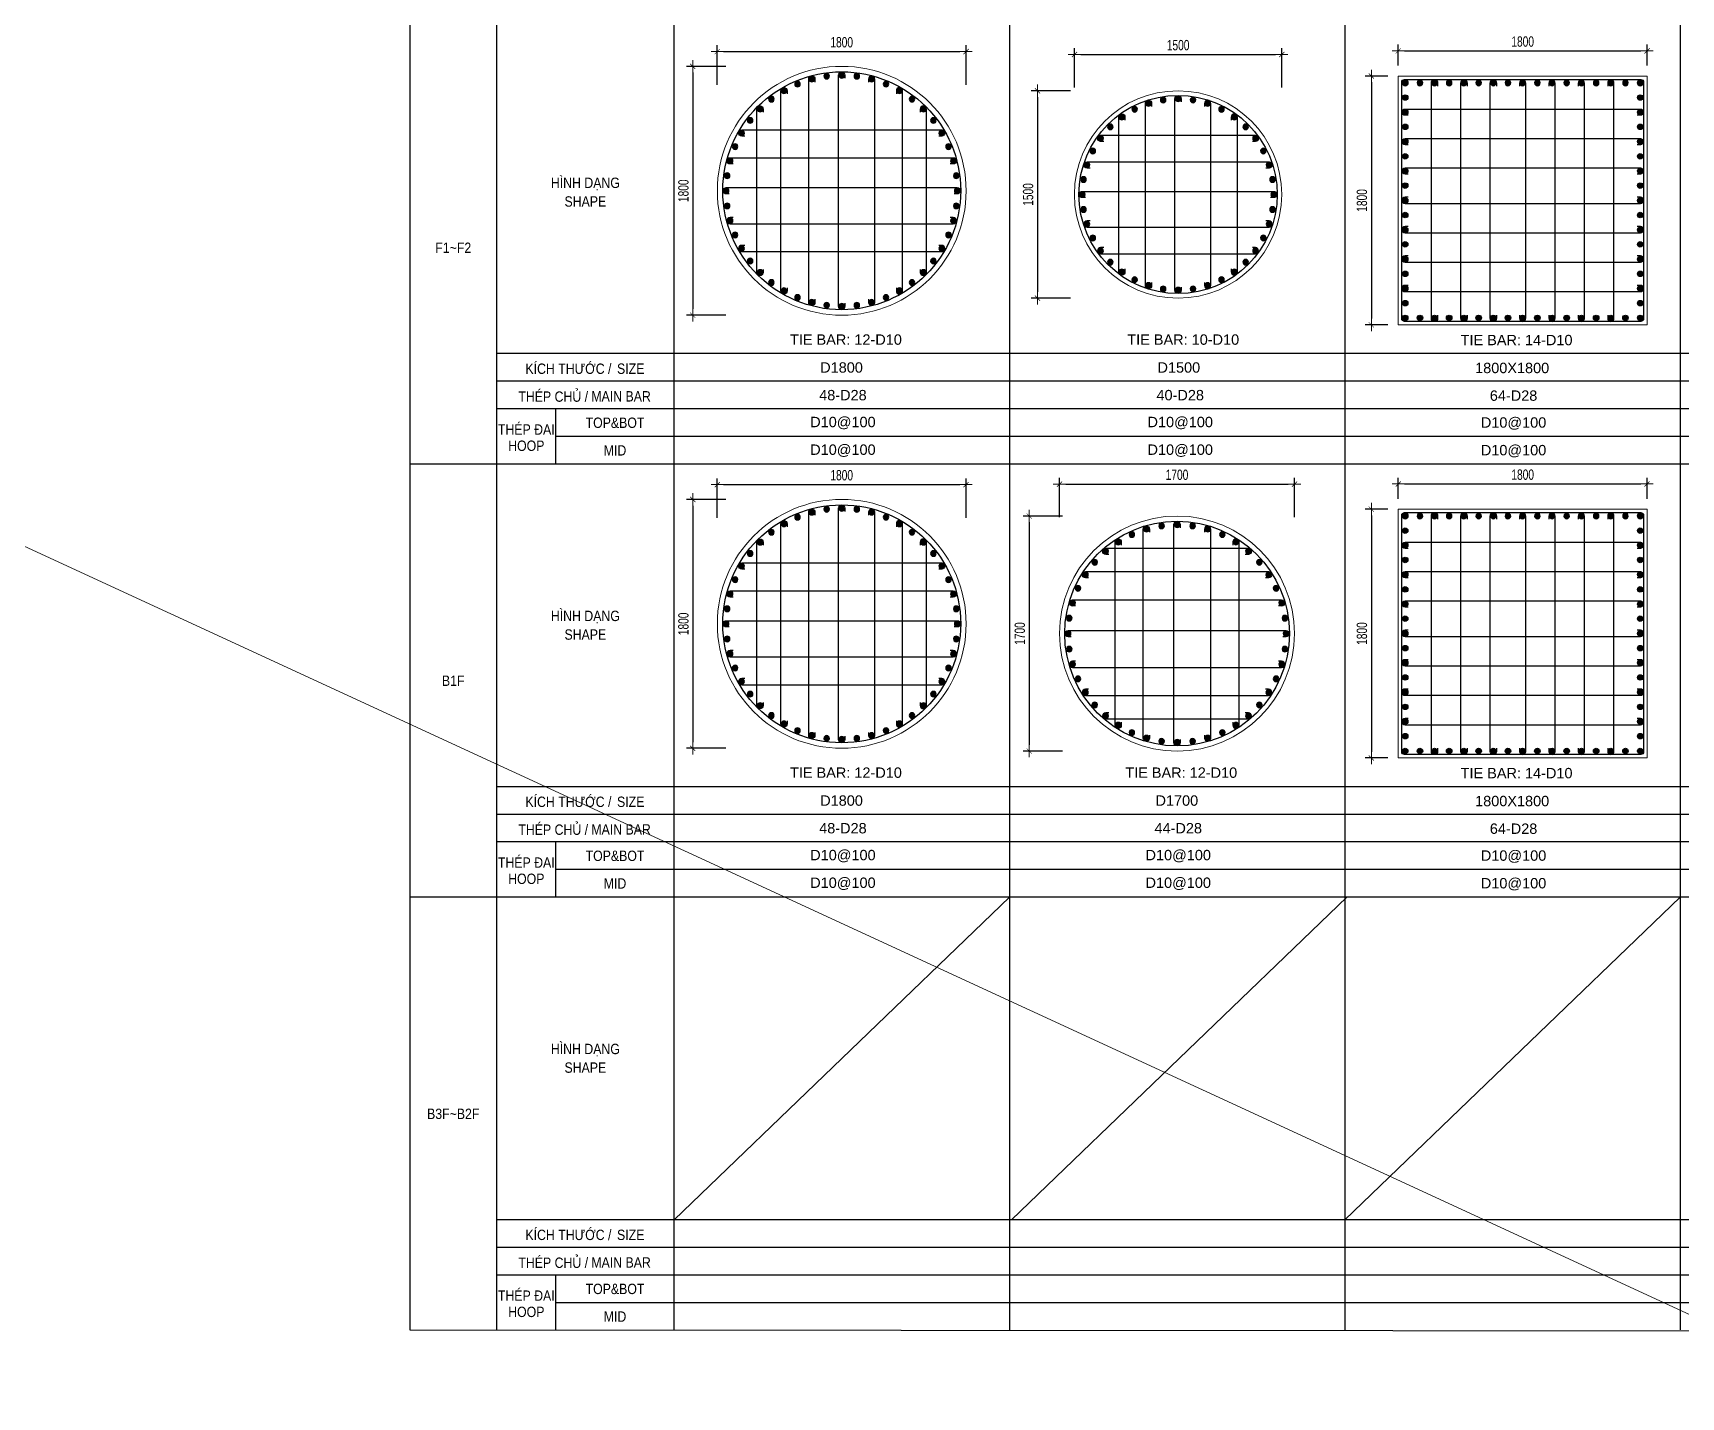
# Model space of a CAD drawing. Header units: millimetres. Extents: x 61878 to 380960, y -19809 to 191918.
# Drawn here: x 327740 to 339664, y 67508 to 77375 of the extents above; entities that cross this region are included whole.
import ezdxf
from ezdxf.enums import TextEntityAlignment as Align

# ---------------------------------------------------------------- set-up
doc = ezdxf.new("R2010")
doc.units = ezdxf.units.MM
doc.linetypes.add('CENTER2', pattern=[1.125, 0.75, -0.125, 0.125, -0.125])
doc.layers.get('Defpoints').update_dxf_attribs({"color": 151, "lineweight": 9})
for name, color, linetype in [('2', 2, 'Continuous'), ('A-ANNO-LEAD', 4, 'Continuous'), ('CEN', 1, 'CENTER2'), ('STL', 3, 'Continuous'), ('TIT1', 3, 'Continuous')]:
    doc.layers.add(name, color=color, linetype=linetype)
for name, color, linetype, lineweight in [('NDC_S_CONTINUOUS', 3, 'Continuous', 20), ('NDC_S_DIM', 1, 'Continuous', 15), ('NDC_S_VN TEXT', 7, 'Continuous', 20)]:
    doc.layers.add(name, color=color, linetype=linetype, lineweight=lineweight)
doc.styles.add('NDC_ARIAL', font='arial.ttf', dxfattribs={"width": 0.85})
doc.styles.add('NDC_DIM', font='', dxfattribs={"width": 0.75})
doc.styles.get('NDC_DIM').set_extended_font_data('Dotum')
doc.dimstyles.new('NDC_dim_30', dxfattribs={"dimscale": 30, "dimtxt": 2.5, "dimasz": 1.5, "dimexe": 1.5, "dimexo": 2.5, "dimgap": 1, "dimtad": 1, "dimdec": 0, "dimzin": 0, "dimdsep": 46, "dimtxsty": 'NDC_DIM', "dimblk": 'DIMMARK', "dimcen": 0.09, "dimdle": 1.2, "dimclrd": 1, "dimclre": 1, "dimclrt": 3, "dimadec": 0, "dimazin": 0, "dimtfac": 1, "dimtdec": 0, "dimtix": 1, "dimtofl": 0, "dimtmove": 0, "dimatfit": 3, "dimfxl": 8, "dimfxlon": 1, "dimtolj": 1, "dimtzin": 0, "dimarcsym": 0})

# ---------------------------------------------------------------- blocks, each defined once
blk = doc.blocks.new('8')
at = {"layer": '2'}
blk.add_hatch(color=256, dxfattribs=at).paths.add_polyline_path([(20, 0, 0.386127), (2, 20), (-2, 20, 0.386127), (-20, 0, 1)])
blk.add_circle((0, 0), 20, dxfattribs=at)
blk = doc.blocks.new('5')
at = {"layer": 'CEN', "rotation": 180}
blk.add_blockref('8', (0, 0), dxfattribs=at)
blk = doc.blocks.new('*U1935')
at = {"layer": 'STL', "xscale": -1}
blk.add_blockref('5', (0, 0), dxfattribs=at)
blk = doc.blocks.new('*U1936')
at = {"layer": 'NDC_S_DIM', "color": 0, "linetype": 'ByBlock', "lineweight": -2, "transparency": 16777216}
for p, rotation in [((296031, 68677), 7.500000000000014), ((296249, 68677), 352.5000000000001), ((295722, 68572), 29.99999999999999), ((295820, 68620), 22.5), ((295924, 68656), 14.99999999999997), ((296356, 68656), 345), ((296460, 68620), 337.4999999999999), ((296558, 68572), 330.0000000000001), ((295549, 68439), 45.00000000000001), ((295631, 68511), 37.50000000000001), ((296648, 68511), 322.4999999999999), ((296731, 68439), 315), ((295477, 68357), 52.49999999999999), ((296803, 68357), 307.5), ((295416, 68266), 59.99999999999999), ((296863, 68266), 299.9999999999999), ((295333, 68065), 74.99999999999999), ((295368, 68168), 67.5), ((296912, 68168), 292.5000000000001), ((296947, 68065), 285), ((295311, 67957), 82.50000000000001), ((296968, 67957), 277.5), ((295304, 67848), 90), ((296975, 67848), 270), ((295311, 67739), 97.5), ((296968, 67739), 262.5), ((295333, 67632), 105), ((296947, 67632), 255), ((295368, 67529), 112.5), ((296912, 67529), 247.5), ((295416, 67431), 120), ((296863, 67431), 240), ((295477, 67340), 127.5), ((295549, 67257), 135), ((296731, 67257), 225), ((296803, 67340), 232.5), ((295631, 67185), 142.5), ((295722, 67125), 150), ((296558, 67125), 210), ((296648, 67185), 217.5), ((295820, 67076), 157.5), ((295924, 67041), 165.0000000000001), ((296031, 67020), 172.5000000000001), ((296140, 67013), 180), ((296249, 67020), 187.4999999999999), ((296356, 67041), 194.9999999999999), ((296460, 67076), 202.4999999999999)]:
    blk.add_blockref('*U1935', p, dxfattribs=dict(at, rotation=rotation))
blk.add_blockref('*U1935', (296140, 68684), dxfattribs=at)
blk = doc.blocks.new('DIMMARK')
at = {"layer": 'NDC_S_DIM', "color": 1}
blk.add_line((-1.5, 0), (1, 0), dxfattribs=at)
at = {"layer": 'NDC_S_DIM', "color": 2, "const_width": 0.1}
blk.add_lwpolyline([(-0.42, -0.42), (0.42, 0.42)], dxfattribs=at)
blk = doc.blocks.new('*D2082')
at = {"layer": 'Defpoints', "color": 0, "ltscale": 40, "transparency": 16777216}
for p in [(334491, 74108), (332691, 73101), (334491, 73101)]:
    blk.add_point(p, dxfattribs=at)
at = {"layer": 'NDC_S_DIM', "color": 1, "lineweight": -2, "ltscale": 40, "transparency": 16777216}
for p, q in [((332691, 73868), (332691, 74153)), ((332736, 74108), (334446, 74108)), ((334491, 73868), (334491, 74153))]:
    blk.add_line(p, q, dxfattribs=at)
at = {"layer": 'NDC_S_DIM', "color": 1, "lineweight": -2, "ltscale": 40, "transparency": 16777216, "xscale": 45, "yscale": 45, "zscale": 45, "rotation": 180}
blk.add_blockref('DIMMARK', (332691, 74108), dxfattribs=at)
at = {"layer": 'NDC_S_DIM', "color": 1, "lineweight": -2, "ltscale": 40, "transparency": 16777216, "xscale": 45, "yscale": 45, "zscale": 45}
blk.add_blockref('DIMMARK', (334491, 74108), dxfattribs=at)
at = {"layer": 'NDC_S_DIM', "color": 3, "ltscale": 40, "transparency": 16777216, "insert": (333591, 74176), "char_height": 75, "attachment_point": 5, "style": 'NDC_DIM'}
blk.add_mtext('\\A1;1800', dxfattribs=at)
blk = doc.blocks.new('*D2083')
at = {"layer": 'Defpoints', "color": 0, "ltscale": 40, "transparency": 16777216}
for p in [(333591, 74001), (332513, 72201), (333591, 72201)]:
    blk.add_point(p, dxfattribs=at)
at = {"layer": 'NDC_S_DIM', "color": 1, "lineweight": -2, "ltscale": 40, "transparency": 16777216}
for p, q in [((332753, 74001), (332468, 74001)), ((332513, 73956), (332513, 72246)), ((332753, 72201), (332468, 72201))]:
    blk.add_line(p, q, dxfattribs=at)
at = {"layer": 'NDC_S_DIM', "color": 1, "lineweight": -2, "ltscale": 40, "transparency": 16777216, "xscale": 45, "yscale": 45, "zscale": 45}
for p, rotation in [((332513, 74001), 90), ((332513, 72201), 270)]:
    blk.add_blockref('DIMMARK', p, dxfattribs=dict(at, rotation=rotation))
at = {"layer": 'NDC_S_DIM', "color": 3, "ltscale": 40, "transparency": 16777216, "insert": (332446, 73101), "char_height": 75, "attachment_point": 5, "rotation": 90, "style": 'NDC_DIM'}
blk.add_mtext('\\A1;1800', dxfattribs=at)
blk = doc.blocks.new('*U1926')
at = {"layer": 'STL', "xscale": -1}
blk.add_blockref('5', (0, 0), dxfattribs=at)
blk = doc.blocks.new('*U1927')
at = {"layer": 'NDC_S_DIM', "color": 0, "linetype": 'ByBlock', "lineweight": -2, "transparency": 16777216}
for p, rotation in [((296031, 68677), 7.500000000000014), ((296249, 68677), 352.5000000000001), ((295722, 68572), 29.99999999999999), ((295820, 68620), 22.5), ((295924, 68656), 14.99999999999997), ((296356, 68656), 345), ((296460, 68620), 337.4999999999999), ((296558, 68572), 330.0000000000001), ((295549, 68439), 45.00000000000001), ((295631, 68511), 37.50000000000001), ((296648, 68511), 322.4999999999999), ((296731, 68439), 315), ((295477, 68357), 52.49999999999999), ((296803, 68357), 307.5), ((295416, 68266), 59.99999999999999), ((296863, 68266), 299.9999999999999), ((295333, 68065), 74.99999999999999), ((295368, 68168), 67.5), ((296912, 68168), 292.5000000000001), ((296947, 68065), 285), ((295311, 67957), 82.50000000000001), ((296968, 67957), 277.5), ((295304, 67848), 90), ((296975, 67848), 270), ((295311, 67739), 97.5), ((296968, 67739), 262.5), ((295333, 67632), 105), ((296947, 67632), 255), ((295368, 67529), 112.5), ((296912, 67529), 247.5), ((295416, 67431), 120), ((296863, 67431), 240), ((295477, 67340), 127.5), ((295549, 67257), 135), ((296731, 67257), 225), ((296803, 67340), 232.5), ((295631, 67185), 142.5), ((295722, 67125), 150), ((296558, 67125), 210), ((296648, 67185), 217.5), ((295820, 67076), 157.5), ((295924, 67041), 165.0000000000001), ((296031, 67020), 172.5000000000001), ((296140, 67013), 180), ((296249, 67020), 187.4999999999999), ((296356, 67041), 194.9999999999999), ((296460, 67076), 202.4999999999999)]:
    blk.add_blockref('*U1926', p, dxfattribs=dict(at, rotation=rotation))
blk.add_blockref('*U1926', (296140, 68684), dxfattribs=at)
blk = doc.blocks.new('*D2044')
at = {"layer": 'Defpoints', "color": 0, "ltscale": 40, "transparency": 16777216}
for p in [(334491, 77241), (332691, 76234), (334491, 76234)]:
    blk.add_point(p, dxfattribs=at)
at = {"layer": 'NDC_S_DIM', "color": 1, "lineweight": -2, "ltscale": 40, "transparency": 16777216}
for p, q in [((332691, 77001), (332691, 77286)), ((334491, 77001), (334491, 77286)), ((332736, 77241), (334446, 77241))]:
    blk.add_line(p, q, dxfattribs=at)
at = {"layer": 'NDC_S_DIM', "color": 1, "lineweight": -2, "ltscale": 40, "transparency": 16777216, "xscale": 45, "yscale": 45, "zscale": 45, "rotation": 180}
blk.add_blockref('DIMMARK', (332691, 77241), dxfattribs=at)
at = {"layer": 'NDC_S_DIM', "color": 1, "lineweight": -2, "ltscale": 40, "transparency": 16777216, "xscale": 45, "yscale": 45, "zscale": 45}
blk.add_blockref('DIMMARK', (334491, 77241), dxfattribs=at)
at = {"layer": 'NDC_S_DIM', "color": 3, "ltscale": 40, "transparency": 16777216, "insert": (333591, 77308), "char_height": 75, "attachment_point": 5, "style": 'NDC_DIM'}
blk.add_mtext('\\A1;1800', dxfattribs=at)
blk = doc.blocks.new('*D2045')
at = {"layer": 'Defpoints', "color": 0, "ltscale": 40, "transparency": 16777216}
for p in [(333591, 77134), (332513, 75334), (333591, 75334)]:
    blk.add_point(p, dxfattribs=at)
at = {"layer": 'NDC_S_DIM', "color": 1, "lineweight": -2, "ltscale": 40, "transparency": 16777216}
for p, q in [((332753, 77134), (332468, 77134)), ((332513, 77089), (332513, 75379)), ((332753, 75334), (332468, 75334))]:
    blk.add_line(p, q, dxfattribs=at)
at = {"layer": 'NDC_S_DIM', "color": 1, "lineweight": -2, "ltscale": 40, "transparency": 16777216, "xscale": 45, "yscale": 45, "zscale": 45}
for p, rotation in [((332513, 77134), 90), ((332513, 75334), 270)]:
    blk.add_blockref('DIMMARK', p, dxfattribs=dict(at, rotation=rotation))
at = {"layer": 'NDC_S_DIM', "color": 3, "ltscale": 40, "transparency": 16777216, "insert": (332446, 76234), "char_height": 75, "attachment_point": 5, "rotation": 90, "style": 'NDC_DIM'}
blk.add_mtext('\\A1;1800', dxfattribs=at)
blk = doc.blocks.new('*U1930')
at = {"layer": 'STL', "xscale": -1}
blk.add_blockref('5', (0, 0), dxfattribs=at)
blk = doc.blocks.new('*U1931')
at = {"layer": 'NDC_S_DIM', "color": 0, "linetype": 'ByBlock', "lineweight": -2, "transparency": 16777216}
for p, rotation in [((295813, 68565), 24.54545454545454), ((295918, 68604), 16.36363636363635), ((296028, 68628), 8.181818181818157), ((296252, 68628), 351.8181818181818), ((296362, 68604), 343.6363636363637), ((296467, 68565), 335.4545454545455), ((295624, 68444), 40.90909090909091), ((295714, 68511), 32.72727272727273), ((296566, 68511), 327.2727272727273), ((296656, 68444), 319.0909090909091), ((295544, 68364), 49.09090909090909), ((296735, 68364), 310.9090909090909), ((295477, 68274), 57.27272727272729), ((296803, 68274), 302.7272727272727), ((295384, 68070), 73.63636363636364), ((295423, 68176), 65.45454545454547), ((296856, 68176), 294.5454545454546), ((296896, 68070), 286.3636363636364), ((295360, 67960), 81.81818181818183), ((296920, 67960), 278.1818181818182), ((295352, 67848), 90), ((296928, 67848), 270), ((295360, 67736), 98.18181818181817), ((296920, 67736), 261.8181818181818), ((295384, 67626), 106.3636363636363), ((296896, 67626), 253.6363636363637), ((295423, 67521), 114.5454545454546), ((296856, 67521), 245.4545454545455), ((295477, 67422), 122.7272727272727), ((296803, 67422), 237.2727272727273), ((295544, 67332), 130.9090909090909), ((295624, 67253), 139.0909090909091), ((296656, 67253), 220.9090909090909), ((296735, 67332), 229.0909090909092), ((295714, 67186), 147.2727272727273), ((295813, 67132), 155.4545454545455), ((296467, 67132), 204.5454545454546), ((296566, 67186), 212.7272727272727), ((295918, 67092), 163.6363636363637), ((296028, 67069), 171.8181818181818), ((296140, 67061), 180), ((296252, 67069), 188.1818181818181), ((296362, 67092), 196.3636363636363)]:
    blk.add_blockref('*U1930', p, dxfattribs=dict(at, rotation=rotation))
blk.add_blockref('*U1930', (296140, 68636), dxfattribs=at)
blk = doc.blocks.new('*D2050')
at = {"layer": 'Defpoints', "color": 0, "ltscale": 40, "transparency": 16777216}
for p in [(336867, 74112), (335167, 73031), (336867, 73031)]:
    blk.add_point(p, dxfattribs=at)
at = {"layer": 'NDC_S_DIM', "color": 1, "lineweight": -2, "ltscale": 40, "transparency": 16777216}
for p, q in [((335167, 73872), (335167, 74157)), ((335212, 74112), (336822, 74112)), ((336867, 73872), (336867, 74157))]:
    blk.add_line(p, q, dxfattribs=at)
at = {"layer": 'NDC_S_DIM', "color": 1, "lineweight": -2, "ltscale": 40, "transparency": 16777216, "xscale": 45, "yscale": 45, "zscale": 45, "rotation": 180}
blk.add_blockref('DIMMARK', (335167, 74112), dxfattribs=at)
at = {"layer": 'NDC_S_DIM', "color": 1, "lineweight": -2, "ltscale": 40, "transparency": 16777216, "xscale": 45, "yscale": 45, "zscale": 45}
blk.add_blockref('DIMMARK', (336867, 74112), dxfattribs=at)
at = {"layer": 'NDC_S_DIM', "color": 3, "ltscale": 40, "transparency": 16777216, "insert": (336017, 74179), "char_height": 75, "attachment_point": 5, "style": 'NDC_DIM'}
blk.add_mtext('\\A1;1700', dxfattribs=at)
blk = doc.blocks.new('*D2051')
at = {"layer": 'Defpoints', "color": 0, "ltscale": 40, "transparency": 16777216}
for p in [(336017, 73881), (334948, 72181), (336017, 72181)]:
    blk.add_point(p, dxfattribs=at)
at = {"layer": 'NDC_S_DIM', "color": 1, "lineweight": -2, "ltscale": 40, "transparency": 16777216}
for p, q in [((335188, 73881), (334903, 73881)), ((334948, 73836), (334948, 72226)), ((335188, 72181), (334903, 72181))]:
    blk.add_line(p, q, dxfattribs=at)
at = {"layer": 'NDC_S_DIM', "color": 1, "lineweight": -2, "ltscale": 40, "transparency": 16777216, "xscale": 45, "yscale": 45, "zscale": 45}
for p, rotation in [((334948, 73881), 90), ((334948, 72181), 270)]:
    blk.add_blockref('DIMMARK', p, dxfattribs=dict(at, rotation=rotation))
at = {"layer": 'NDC_S_DIM', "color": 3, "ltscale": 40, "transparency": 16777216, "insert": (334880, 73031), "char_height": 75, "attachment_point": 5, "rotation": 90, "style": 'NDC_DIM'}
blk.add_mtext('\\A1;1700', dxfattribs=at)
blk = doc.blocks.new('*U1917')
at = {"layer": 'STL', "xscale": -1}
blk.add_blockref('5', (0, 0), dxfattribs=at)
blk = doc.blocks.new('*U1932')
at = {"layer": 'NDC_S_DIM', "color": 0, "linetype": 'ByBlock', "lineweight": -2, "transparency": 16777216}
for p, rotation in [((295826, 68465), 27.00000000000001), ((295926, 68507), 18.00000000000001), ((296032, 68532), 8.999999999999943), ((296248, 68532), 351.0000000000001), ((296354, 68507), 342.0000000000001), ((296454, 68465), 333), ((295650, 68338), 45.00000000000001), ((295733, 68408), 36), ((296547, 68408), 324), ((296629, 68338), 315), ((295580, 68255), 54), ((296700, 68255), 306), ((295481, 68062), 72), ((295523, 68163), 63), ((296757, 68163), 297), ((296798, 68062), 288), ((295456, 67957), 81), ((296823, 67957), 279), ((295448, 67848), 90), ((296832, 67848), 270), ((295456, 67740), 99.00000000000001), ((296823, 67740), 261), ((295481, 67634), 108), ((296798, 67634), 252), ((295523, 67534), 117), ((296757, 67534), 243), ((295580, 67441), 126), ((295650, 67359), 135), ((296629, 67359), 225.0000000000001), ((296700, 67441), 234), ((295733, 67288), 144), ((295826, 67232), 153), ((296454, 67232), 207), ((296547, 67288), 216), ((295926, 67190), 162.0000000000001), ((296032, 67165), 171), ((296140, 67156), 180), ((296248, 67165), 189), ((296354, 67190), 197.9999999999999)]:
    blk.add_blockref('*U1917', p, dxfattribs=dict(at, rotation=rotation))
blk.add_blockref('*U1917', (296140, 68541), dxfattribs=at)
blk = doc.blocks.new('*D2074')
at = {"layer": 'Defpoints', "color": 0, "ltscale": 40, "transparency": 16777216}
for p in [(336775, 77220), (335275, 76207), (336775, 76207)]:
    blk.add_point(p, dxfattribs=at)
at = {"layer": 'NDC_S_DIM', "color": 1, "lineweight": -2, "ltscale": 40, "transparency": 16777216}
for p, q in [((335275, 76980), (335275, 77265)), ((335320, 77220), (336730, 77220)), ((336775, 76980), (336775, 77265))]:
    blk.add_line(p, q, dxfattribs=at)
at = {"layer": 'NDC_S_DIM', "color": 1, "lineweight": -2, "ltscale": 40, "transparency": 16777216, "xscale": 45, "yscale": 45, "zscale": 45, "rotation": 180}
blk.add_blockref('DIMMARK', (335275, 77220), dxfattribs=at)
at = {"layer": 'NDC_S_DIM', "color": 1, "lineweight": -2, "ltscale": 40, "transparency": 16777216, "xscale": 45, "yscale": 45, "zscale": 45}
blk.add_blockref('DIMMARK', (336775, 77220), dxfattribs=at)
at = {"layer": 'NDC_S_DIM', "color": 3, "ltscale": 40, "transparency": 16777216, "insert": (336025, 77287), "char_height": 75, "attachment_point": 5, "style": 'NDC_DIM'}
blk.add_mtext('\\A1;1500', dxfattribs=at)
blk = doc.blocks.new('*D2075')
at = {"layer": 'Defpoints', "color": 0, "ltscale": 40, "transparency": 16777216}
for p in [(336025, 76957), (335007, 75457), (336025, 75457)]:
    blk.add_point(p, dxfattribs=at)
at = {"layer": 'NDC_S_DIM', "color": 1, "lineweight": -2, "ltscale": 40, "transparency": 16777216}
for p, q in [((335247, 76957), (334962, 76957)), ((335007, 76912), (335007, 75502)), ((335247, 75457), (334962, 75457))]:
    blk.add_line(p, q, dxfattribs=at)
at = {"layer": 'NDC_S_DIM', "color": 1, "lineweight": -2, "ltscale": 40, "transparency": 16777216, "xscale": 45, "yscale": 45, "zscale": 45}
for p, rotation in [((335007, 76957), 90), ((335007, 75457), 270)]:
    blk.add_blockref('DIMMARK', p, dxfattribs=dict(at, rotation=rotation))
at = {"layer": 'NDC_S_DIM', "color": 3, "ltscale": 40, "transparency": 16777216, "insert": (334940, 76207), "char_height": 75, "attachment_point": 5, "rotation": 90, "style": 'NDC_DIM'}
blk.add_mtext('\\A1;1500', dxfattribs=at)
blk = doc.blocks.new('*D2080')
at = {"layer": 'Defpoints', "color": 0, "ltscale": 40, "transparency": 16777216}
for p in [(339418, 74113), (337618, 73931), (339418, 73931)]:
    blk.add_point(p, dxfattribs=at)
at = {"layer": 'NDC_S_DIM', "color": 1, "lineweight": -2, "ltscale": 40, "transparency": 16777216}
for p, q in [((337618, 74006), (337618, 74158)), ((337663, 74113), (339373, 74113)), ((339418, 74006), (339418, 74158))]:
    blk.add_line(p, q, dxfattribs=at)
at = {"layer": 'NDC_S_DIM', "color": 1, "lineweight": -2, "ltscale": 40, "transparency": 16777216, "xscale": 45, "yscale": 45, "zscale": 45, "rotation": 180}
blk.add_blockref('DIMMARK', (337618, 74113), dxfattribs=at)
at = {"layer": 'NDC_S_DIM', "color": 1, "lineweight": -2, "ltscale": 40, "transparency": 16777216, "xscale": 45, "yscale": 45, "zscale": 45}
blk.add_blockref('DIMMARK', (339418, 74113), dxfattribs=at)
at = {"layer": 'NDC_S_DIM', "color": 3, "ltscale": 40, "transparency": 16777216, "insert": (338518, 74180), "char_height": 75, "attachment_point": 5, "style": 'NDC_DIM'}
blk.add_mtext('\\A1;1800', dxfattribs=at)
blk = doc.blocks.new('*D2081')
at = {"layer": 'Defpoints', "color": 0, "ltscale": 40, "transparency": 16777216}
for p in [(337618, 73931), (337423, 72131), (337618, 72131)]:
    blk.add_point(p, dxfattribs=at)
at = {"layer": 'NDC_S_DIM', "color": 1, "lineweight": -2, "ltscale": 40, "transparency": 16777216}
for p, q in [((337543, 73931), (337378, 73931)), ((337423, 73886), (337423, 72176)), ((337543, 72131), (337378, 72131))]:
    blk.add_line(p, q, dxfattribs=at)
at = {"layer": 'NDC_S_DIM', "color": 1, "lineweight": -2, "ltscale": 40, "transparency": 16777216, "xscale": 45, "yscale": 45, "zscale": 45}
for p, rotation in [((337423, 73931), 90), ((337423, 72131), 270)]:
    blk.add_blockref('DIMMARK', p, dxfattribs=dict(at, rotation=rotation))
at = {"layer": 'NDC_S_DIM', "color": 3, "ltscale": 40, "transparency": 16777216, "insert": (337355, 73031), "char_height": 75, "attachment_point": 5, "rotation": 90, "style": 'NDC_DIM'}
blk.add_mtext('\\A1;1800', dxfattribs=at)
blk = doc.blocks.new('*U1964')
at = {"layer": 'STL', "xscale": -1, "rotation": 270}
blk.add_blockref('5', (0, 0), dxfattribs=at)
blk = doc.blocks.new('*U1965')
at = {"layer": 'NDC_S_DIM', "color": 0, "linetype": 'ByBlock', "lineweight": -2, "transparency": 16777216}
for p in [(308694, 70752), (308801, 70752), (308907, 70752), (309013, 70752), (309119, 70752), (309226, 70752), (309332, 70752), (309438, 70752), (309544, 70752), (309651, 70752), (309757, 70752), (309863, 70752), (309970, 70752), (310076, 70752), (310182, 70752), (310288, 70752), (310395, 70752)]:
    blk.add_blockref('*U1964', p, dxfattribs=at)
blk = doc.blocks.new('*U1966')
at = {"layer": 'STL', "xscale": -1, "rotation": 270}
blk.add_blockref('5', (0, 0), dxfattribs=at)
blk = doc.blocks.new('*U1967')
at = {"layer": 'NDC_S_DIM', "color": 0, "linetype": 'ByBlock', "lineweight": -2, "transparency": 16777216}
for p in [(308694, 70752), (308801, 70752), (308907, 70752), (309013, 70752), (309119, 70752), (309226, 70752), (309332, 70752), (309438, 70752), (309544, 70752), (309651, 70752), (309757, 70752), (309863, 70752), (309970, 70752), (310076, 70752), (310182, 70752), (310288, 70752), (310395, 70752)]:
    blk.add_blockref('*U1966', p, dxfattribs=at)
blk = doc.blocks.new('*U1974')
at = {"layer": 'STL', "xscale": -1, "rotation": 270}
blk.add_blockref('5', (0, 0), dxfattribs=at)
blk = doc.blocks.new('*U1975')
at = {"layer": 'NDC_S_DIM', "color": 0, "linetype": 'ByBlock', "lineweight": -2, "transparency": 16777216}
for p in [(308694, 70752), (308801, 70752), (308907, 70752), (309013, 70752), (309119, 70752), (309226, 70752), (309332, 70752), (309438, 70752), (309544, 70752), (309651, 70752), (309757, 70752), (309863, 70752), (309970, 70752), (310076, 70752), (310182, 70752), (310288, 70752), (310395, 70752)]:
    blk.add_blockref('*U1974', p, dxfattribs=at)
blk = doc.blocks.new('*U1962')
at = {"layer": 'STL', "xscale": -1, "rotation": 270}
blk.add_blockref('5', (0, 0), dxfattribs=at)
blk = doc.blocks.new('*U1963')
at = {"layer": 'NDC_S_DIM', "color": 0, "linetype": 'ByBlock', "lineweight": -2, "transparency": 16777216}
for p in [(308694, 70752), (308801, 70752), (308907, 70752), (309013, 70752), (309119, 70752), (309226, 70752), (309332, 70752), (309438, 70752), (309544, 70752), (309651, 70752), (309757, 70752), (309863, 70752), (309970, 70752), (310076, 70752), (310182, 70752), (310288, 70752), (310395, 70752)]:
    blk.add_blockref('*U1962', p, dxfattribs=at)
blk = doc.blocks.new('*D2060')
at = {"layer": 'Defpoints', "color": 0, "ltscale": 40, "transparency": 16777216}
for p in [(339418, 77246), (337618, 77064), (339418, 77064)]:
    blk.add_point(p, dxfattribs=at)
at = {"layer": 'NDC_S_DIM', "color": 1, "lineweight": -2, "ltscale": 40, "transparency": 16777216}
for p, q in [((337618, 77139), (337618, 77291)), ((339418, 77139), (339418, 77291)), ((337663, 77246), (339373, 77246))]:
    blk.add_line(p, q, dxfattribs=at)
at = {"layer": 'NDC_S_DIM', "color": 1, "lineweight": -2, "ltscale": 40, "transparency": 16777216, "xscale": 45, "yscale": 45, "zscale": 45, "rotation": 180}
blk.add_blockref('DIMMARK', (337618, 77246), dxfattribs=at)
at = {"layer": 'NDC_S_DIM', "color": 1, "lineweight": -2, "ltscale": 40, "transparency": 16777216, "xscale": 45, "yscale": 45, "zscale": 45}
blk.add_blockref('DIMMARK', (339418, 77246), dxfattribs=at)
at = {"layer": 'NDC_S_DIM', "color": 3, "ltscale": 40, "transparency": 16777216, "insert": (338518, 77313), "char_height": 75, "attachment_point": 5, "style": 'NDC_DIM'}
blk.add_mtext('\\A1;1800', dxfattribs=at)
blk = doc.blocks.new('*D2061')
at = {"layer": 'Defpoints', "color": 0, "ltscale": 40, "transparency": 16777216}
for p in [(337618, 77064), (337423, 75264), (337618, 75264)]:
    blk.add_point(p, dxfattribs=at)
at = {"layer": 'NDC_S_DIM', "color": 1, "lineweight": -2, "ltscale": 40, "transparency": 16777216}
for p, q in [((337543, 77064), (337378, 77064)), ((337423, 77019), (337423, 75309)), ((337543, 75264), (337378, 75264))]:
    blk.add_line(p, q, dxfattribs=at)
at = {"layer": 'NDC_S_DIM', "color": 1, "lineweight": -2, "ltscale": 40, "transparency": 16777216, "xscale": 45, "yscale": 45, "zscale": 45}
for p, rotation in [((337423, 77064), 90), ((337423, 75264), 270)]:
    blk.add_blockref('DIMMARK', p, dxfattribs=dict(at, rotation=rotation))
at = {"layer": 'NDC_S_DIM', "color": 3, "ltscale": 40, "transparency": 16777216, "insert": (337355, 76164), "char_height": 75, "attachment_point": 5, "rotation": 90, "style": 'NDC_DIM'}
blk.add_mtext('\\A1;1800', dxfattribs=at)
blk = doc.blocks.new('*U1970')
at = {"layer": 'STL', "xscale": -1, "rotation": 270}
blk.add_blockref('5', (0, 0), dxfattribs=at)
blk = doc.blocks.new('*U1971')
at = {"layer": 'NDC_S_DIM', "color": 0, "linetype": 'ByBlock', "lineweight": -2, "transparency": 16777216}
for p in [(308694, 70752), (308801, 70752), (308907, 70752), (309013, 70752), (309119, 70752), (309226, 70752), (309332, 70752), (309438, 70752), (309544, 70752), (309651, 70752), (309757, 70752), (309863, 70752), (309970, 70752), (310076, 70752), (310182, 70752), (310288, 70752), (310395, 70752)]:
    blk.add_blockref('*U1970', p, dxfattribs=at)
blk = doc.blocks.new('*U1972')
at = {"layer": 'STL', "xscale": -1, "rotation": 270}
blk.add_blockref('5', (0, 0), dxfattribs=at)
blk = doc.blocks.new('*U1973')
at = {"layer": 'NDC_S_DIM', "color": 0, "linetype": 'ByBlock', "lineweight": -2, "transparency": 16777216}
for p in [(308694, 70752), (308801, 70752), (308907, 70752), (309013, 70752), (309119, 70752), (309226, 70752), (309332, 70752), (309438, 70752), (309544, 70752), (309651, 70752), (309757, 70752), (309863, 70752), (309970, 70752), (310076, 70752), (310182, 70752), (310288, 70752), (310395, 70752)]:
    blk.add_blockref('*U1972', p, dxfattribs=at)
blk = doc.blocks.new('*U1946')
at = {"layer": 'STL', "xscale": -1, "rotation": 270}
blk.add_blockref('5', (0, 0), dxfattribs=at)
blk = doc.blocks.new('*U1947')
at = {"layer": 'NDC_S_DIM', "color": 0, "linetype": 'ByBlock', "lineweight": -2, "transparency": 16777216}
for p in [(308694, 70752), (308801, 70752), (308907, 70752), (309013, 70752), (309119, 70752), (309226, 70752), (309332, 70752), (309438, 70752), (309544, 70752), (309651, 70752), (309757, 70752), (309863, 70752), (309970, 70752), (310076, 70752), (310182, 70752), (310288, 70752), (310395, 70752)]:
    blk.add_blockref('*U1946', p, dxfattribs=at)
blk = doc.blocks.new('*U1968')
at = {"layer": 'STL', "xscale": -1, "rotation": 270}
blk.add_blockref('5', (0, 0), dxfattribs=at)
blk = doc.blocks.new('*U1969')
at = {"layer": 'NDC_S_DIM', "color": 0, "linetype": 'ByBlock', "lineweight": -2, "transparency": 16777216}
for p in [(308694, 70752), (308801, 70752), (308907, 70752), (309013, 70752), (309119, 70752), (309226, 70752), (309332, 70752), (309438, 70752), (309544, 70752), (309651, 70752), (309757, 70752), (309863, 70752), (309970, 70752), (310076, 70752), (310182, 70752), (310288, 70752), (310395, 70752)]:
    blk.add_blockref('*U1968', p, dxfattribs=at)

msp = doc.modelspace()

# ---------------------------------------------------------------- linework, layer by layer
at = {"layer": '2'}
for points in [[(333397.5, 75449), (333397.5, 75426.8, -1), (333352.5, 75426.8), (333352.5, 77041.1, -1), (333397.5, 77041.1), (333397.5, 77019)], [(333613.8, 75420.5), (333613.8, 75398.3, -1), (333568.8, 75398.3), (333568.8, 77069.6, -1), (333613.8, 77069.6), (333613.8, 77047.5)], [(333785.1, 75449), (333785.1, 75426.8, 1), (333830.1, 75426.8), (333830.1, 77041.1, 1), (333785.1, 77041.1), (333785.1, 77019)], [(337902.7, 75333.6), (337902.7, 75311.4, -1), (337857.7, 75311.4), (337857.7, 77013.4, -1), (337902.7, 77013.4), (337902.7, 76991.3)], [(338115.3, 75333.6), (338115.3, 75311.4, -1), (338070.2, 75311.4), (338070.2, 77013.4, -1), (338115.3, 77013.4), (338115.3, 76991.3)], [(338327.8, 75333.6), (338327.8, 75311.4, -1), (338282.8, 75311.4), (338282.8, 77013.4, -1), (338327.8, 77013.4), (338327.8, 76991.3)], [(338495.4, 75333.6), (338495.4, 75311.4, 1), (338540.4, 75311.4), (338540.4, 77013.4, 1), (338495.4, 77013.4), (338495.4, 76991.3)], [(338707.9, 75333.6), (338707.9, 75311.4, 1), (338752.9, 75311.4), (338752.9, 77013.4, 1), (338707.9, 77013.4), (338707.9, 76991.3)], [(338920.5, 75333.6), (338920.5, 75311.4, 1), (338965.5, 75311.4), (338965.5, 77013.4, 1), (338920.5, 77013.4), (338920.5, 76991.3)], [(339133, 75333.6), (339133, 75311.4, 1), (339178.1, 75311.4), (339178.1, 77013.4, 1), (339133, 77013.4), (339133, 76991.3)], [(333196, 75532.4), (333196, 75510.3, -1), (333151, 75510.3), (333151, 76957.6, -1), (333196, 76957.6), (333196, 76935.5)], [(333986.6, 75532.4), (333986.6, 75510.3, 1), (334031.6, 75510.3), (334031.6, 76957.6, 1), (333986.6, 76957.6), (333986.6, 76935.5)], [(336047.1, 75537), (336047.1, 75514.8, -1), (336002.1, 75514.8), (336002.1, 76899.2, -1), (336047.1, 76899.2), (336047.1, 76877.1)], [(333022.9, 75665.2), (333022.9, 75643.1, -1), (332977.9, 75643.1), (332977.9, 76824.8, -1), (333022.9, 76824.8), (333022.9, 76802.7)], [(334159.7, 75665.2), (334159.7, 75643.1, 1), (334204.7, 75643.1), (334204.7, 76824.8, 1), (334159.7, 76824.8), (334159.7, 76802.7)], [(335833.2, 75570.8), (335833.2, 75548.7, -1), (335788.2, 75548.7), (335788.2, 76865.3, -1), (335833.2, 76865.3), (335833.2, 76843.2)], [(336216, 75570.8), (336216, 75548.7, 1), (336261, 75548.7), (336261, 76865.3, 1), (336216, 76865.3), (336216, 76843.2)], [(337689.8, 76779.8), (337667.6, 76779.8, -1), (337667.6, 76824.8), (339369.7, 76824.8, -1), (339369.7, 76779.8), (339347.5, 76779.8)], [(332889.8, 76629.3), (332867.6, 76629.3, -1), (332867.6, 76674.3), (334315, 76674.3, -1), (334315, 76629.3), (334292.8, 76629.3)], [(335640.2, 75669.2), (335640.2, 75647, -1), (335595.2, 75647), (335595.2, 76767, -1), (335640.2, 76767), (335640.2, 76744.9)], [(336408.9, 75669.2), (336408.9, 75647, 1), (336454, 75647), (336454, 76767, 1), (336408.9, 76767), (336408.9, 76744.9)], [(335486.7, 76591.4), (335464.6, 76591.4, -1), (335464.6, 76636.4), (336584.6, 76636.4, -1), (336584.6, 76591.4), (336562.4, 76591.4)], [(337689.8, 76567.3), (337667.6, 76567.3, -1), (337667.6, 76612.3), (339369.7, 76612.3, -1), (339369.7, 76567.3), (339347.5, 76567.3)], [(332806.3, 76427.7), (332784.1, 76427.7, -1), (332784.1, 76472.8), (334398.4, 76472.8, -1), (334398.4, 76427.7), (334376.3, 76427.7)], [(335388.4, 76398.4), (335366.3, 76398.4, -1), (335366.3, 76443.4), (336682.9, 76443.4, -1), (336682.9, 76398.4), (336660.8, 76398.4)], [(337689.8, 76354.7), (337667.6, 76354.7, -1), (337667.6, 76399.7), (339369.7, 76399.7, -1), (339369.7, 76354.7), (339347.5, 76354.7)], [(332777.8, 76211.5), (332755.7, 76211.5, -1), (332755.7, 76256.5), (334426.9, 76256.5, -1), (334426.9, 76211.5), (334404.8, 76211.5)], [(335354.5, 76184.5), (335332.4, 76184.5, -1), (335332.4, 76229.5), (336716.8, 76229.5, -1), (336716.8, 76184.5), (336694.6, 76184.5)], [(337689.8, 76187.2), (337667.6, 76187.2, 1), (337667.6, 76142.2), (339369.7, 76142.2, 1), (339369.7, 76187.2), (339347.5, 76187.2)], [(332806.3, 76040.2), (332784.1, 76040.2, 1), (332784.1, 75995.2), (334398.4, 75995.2, 1), (334398.4, 76040.2), (334376.3, 76040.2)], [(335388.4, 76015.6), (335366.3, 76015.6, 1), (335366.3, 75970.6), (336682.9, 75970.6, 1), (336682.9, 76015.6), (336660.8, 76015.6)], [(337689.8, 75974.6), (337667.6, 75974.6, 1), (337667.6, 75929.6), (339369.7, 75929.6, 1), (339369.7, 75974.6), (339347.5, 75974.6)], [(332889.8, 75838.7), (332867.6, 75838.7, 1), (332867.6, 75793.6), (334315, 75793.6, 1), (334315, 75838.7), (334292.8, 75838.7)], [(335486.7, 75822.7), (335464.6, 75822.7, 1), (335464.6, 75777.6), (336584.6, 75777.6, 1), (336584.6, 75822.7), (336562.4, 75822.7)], [(337689.8, 75762.1), (337667.6, 75762.1, 1), (337667.6, 75717), (339369.7, 75717, 1), (339369.7, 75762.1), (339347.5, 75762.1)], [(337689.8, 75549.5), (337667.6, 75549.5, 1), (337667.6, 75504.5), (339369.7, 75504.5, 1), (339369.7, 75549.5), (339347.5, 75549.5)], [(333397.5, 72316.3), (333397.5, 72294.1, -1), (333352.5, 72294.1), (333352.5, 73908.4, -1), (333397.5, 73908.4), (333397.5, 73886.3)], [(333613.8, 72287.8), (333613.8, 72265.6, -1), (333568.8, 72265.6), (333568.8, 73936.9, -1), (333613.8, 73936.9), (333613.8, 73914.8)], [(333785.1, 72316.3), (333785.1, 72294.1, 1), (333830.1, 72294.1), (333830.1, 73908.4, 1), (333785.1, 73908.4), (333785.1, 73886.3)], [(333196, 72399.7), (333196, 72377.6, -1), (333151, 72377.6), (333151, 73824.9, -1), (333196, 73824.9), (333196, 73802.8)], [(333986.6, 72399.7), (333986.6, 72377.6, 1), (334031.6, 72377.6), (334031.6, 73824.9, 1), (333986.6, 73824.9), (333986.6, 73802.8)], [(336039.9, 72265.2), (336039.9, 72243.1, -1), (335994.9, 72243.1), (335994.9, 73818.7, -1), (336039.9, 73818.7), (336039.9, 73796.6)], [(337902.7, 72200.9), (337902.7, 72178.7, -1), (337857.7, 72178.7), (337857.7, 73880.7, -1), (337902.7, 73880.7), (337902.7, 73858.6)], [(338115.3, 72200.9), (338115.3, 72178.7, -1), (338070.2, 72178.7), (338070.2, 73880.7, -1), (338115.3, 73880.7), (338115.3, 73858.6)], [(338327.8, 72200.9), (338327.8, 72178.7, -1), (338282.8, 72178.7), (338282.8, 73880.7, -1), (338327.8, 73880.7), (338327.8, 73858.6)], [(338495.4, 72200.9), (338495.4, 72178.7, 1), (338540.4, 72178.7), (338540.4, 73880.7, 1), (338495.4, 73880.7), (338495.4, 73858.6)], [(338707.9, 72200.9), (338707.9, 72178.7, 1), (338752.9, 72178.7), (338752.9, 73880.7, 1), (338707.9, 73880.7), (338707.9, 73858.6)], [(338920.5, 72200.9), (338920.5, 72178.7, 1), (338965.5, 72178.7), (338965.5, 73880.7, 1), (338920.5, 73880.7), (338920.5, 73858.6)], [(339133, 72200.9), (339133, 72178.7, 1), (339178.1, 72178.7), (339178.1, 73880.7, 1), (339133, 73880.7), (339133, 73858.6)], [(333022.9, 72532.5), (333022.9, 72510.4, -1), (332977.9, 72510.4), (332977.9, 73692.1, -1), (333022.9, 73692.1), (333022.9, 73670)], [(334159.7, 72532.5), (334159.7, 72510.4, 1), (334204.7, 72510.4), (334204.7, 73692.1, 1), (334159.7, 73692.1), (334159.7, 73670)], [(335614, 72390.3), (335614, 72368.1, -1), (335569, 72368.1), (335569, 73693.6, -1), (335614, 73693.6), (335614, 73671.5)], [(335817.9, 72297.1), (335817.9, 72275, -1), (335772.9, 72275), (335772.9, 73786.8, -1), (335817.9, 73786.8), (335817.9, 73764.7)], [(336216.8, 72297.1), (336216.8, 72275, 1), (336261.9, 72275), (336261.9, 73786.8, 1), (336216.8, 73786.8), (336216.8, 73764.7)], [(336420.8, 72390.3), (336420.8, 72368.1, 1), (336465.8, 72368.1), (336465.8, 73693.6, 1), (336420.8, 73693.6), (336420.8, 73671.5)], [(337689.8, 73647.1), (337667.6, 73647.1, -1), (337667.6, 73692.1), (339369.7, 73692.1, -1), (339369.7, 73647.1), (339347.5, 73647.1)], [(335523.6, 73603.8), (335501.5, 73603.8, -1), (335501.5, 73648.8), (336533.3, 73648.8, -1), (336533.3, 73603.8), (336511.2, 73603.8)], [(332889.8, 73496.6), (332867.6, 73496.6, -1), (332867.6, 73541.6), (334315, 73541.6, -1), (334315, 73496.6), (334292.8, 73496.6)], [(335376.8, 73434.3), (335354.6, 73434.3, -1), (335354.6, 73479.3), (336680.1, 73479.3, -1), (336680.1, 73434.3), (336658, 73434.3)], [(337689.8, 73434.6), (337667.6, 73434.6, -1), (337667.6, 73479.6), (339369.7, 73479.6, -1), (339369.7, 73434.6), (339347.5, 73434.6)], [(332806.3, 73295), (332784.1, 73295, -1), (332784.1, 73340.1), (334398.4, 73340.1, -1), (334398.4, 73295), (334376.3, 73295)], [(335283.6, 73230.3), (335261.5, 73230.3, -1), (335261.5, 73275.4), (336773.3, 73275.4, -1), (336773.3, 73230.3), (336751.2, 73230.3)], [(337689.8, 73222), (337667.6, 73222, -1), (337667.6, 73267), (339369.7, 73267, -1), (339369.7, 73222), (339347.5, 73222)], [(332777.8, 73078.8), (332755.7, 73078.8, -1), (332755.7, 73123.8), (334426.9, 73123.8, -1), (334426.9, 73078.8), (334404.8, 73078.8)], [(335251.7, 73008.4), (335229.6, 73008.4, -1), (335229.6, 73053.4), (336805.2, 73053.4, -1), (336805.2, 73008.4), (336783.1, 73008.4)], [(337689.8, 73054.5), (337667.6, 73054.5, 1), (337667.6, 73009.4), (339369.7, 73009.4, 1), (339369.7, 73054.5), (339347.5, 73054.5)], [(332806.3, 72907.5), (332784.1, 72907.5, 1), (332784.1, 72862.5), (334398.4, 72862.5, 1), (334398.4, 72907.5), (334376.3, 72907.5)], [(335283.6, 72831.5), (335261.5, 72831.5, 1), (335261.5, 72786.4), (336773.3, 72786.4, 1), (336773.3, 72831.5), (336751.2, 72831.5)], [(337689.8, 72841.9), (337667.6, 72841.9, 1), (337667.6, 72796.9), (339369.7, 72796.9, 1), (339369.7, 72841.9), (339347.5, 72841.9)], [(332889.8, 72706), (332867.6, 72706, 1), (332867.6, 72660.9), (334315, 72660.9, 1), (334315, 72706), (334292.8, 72706)], [(335376.8, 72627.5), (335354.6, 72627.5, 1), (335354.6, 72582.5), (336680.1, 72582.5, 1), (336680.1, 72627.5), (336658, 72627.5)], [(337689.8, 72629.4), (337667.6, 72629.4, 1), (337667.6, 72584.3), (339369.7, 72584.3, 1), (339369.7, 72629.4), (339347.5, 72629.4)], [(335523.6, 72458), (335501.5, 72458, 1), (335501.5, 72413), (336533.3, 72413, 1), (336533.3, 72458), (336511.2, 72458)], [(337689.8, 72416.8), (337667.6, 72416.8, 1), (337667.6, 72371.8), (339369.7, 72371.8, 1), (339369.7, 72416.8), (339347.5, 72416.8)]]:
    msp.add_lwpolyline(points, format="xyb", dxfattribs=at)
at = {"layer": '2', "lineweight": -2, "ltscale": 1000}
for points in [[(339392.9, 77018.9), (339392.9, 75308.9, -0.4142136), (339372.9, 75288.9), (337662.9, 75288.9, -0.4142136), (337642.9, 75308.9), (337642.9, 77018.9, -0.4142136), (337662.9, 77038.9), (339372.9, 77038.9, -0.4142136)], [(339392.9, 73886.2), (339392.9, 72176.2, -0.4142136), (339372.9, 72156.2), (337662.9, 72156.2, -0.4142136), (337642.9, 72176.2), (337642.9, 73886.2, -0.4142136), (337662.9, 73906.2), (339372.9, 73906.2, -0.4142136)]]:
    msp.add_lwpolyline(points, format="xyb", close=True, dxfattribs=at)
for centre, radius in [((333591.3, 76234), 860.6), ((336024.6, 76207), 717.2), ((333591.3, 73101.3), 860.6), ((336017.4, 73030.9), 812.8)]:
    msp.add_circle(centre, radius, dxfattribs=at)
at = {"layer": 'A-ANNO-LEAD'}
msp.add_lwpolyline([(330466.4, 67994), (351801.4, 67980.8), (351801.4, 84600.8), (330466.4, 84614)], close=True, dxfattribs=at)
at = {"layer": 'Defpoints', "ltscale": 40}
msp.add_line((302635, 85214), (380959.6, 49083.4), dxfattribs=at)
at = {"layer": 'NDC_S_CONTINUOUS', "ltscale": 70}
for points in [[(339417.9, 77063.9), (339417.9, 75263.9), (337617.9, 75263.9), (337617.9, 77063.9), (339417.9, 77063.9)], [(339417.9, 73931.2), (339417.9, 72131.2), (337617.9, 72131.2), (337617.9, 73931.2), (339417.9, 73931.2)]]:
    msp.add_lwpolyline(points, dxfattribs=at)
for centre, radius in [((333591.3, 76234), 900), ((336024.6, 76207), 750), ((333591.3, 73101.3), 900), ((336017.4, 73030.9), 850)]:
    msp.add_circle(centre, radius, dxfattribs=at)
at = {"layer": 'TIT1'}
for p, q in [((331094.3, 83894), (331094.3, 67994)), ((332378.2, 67994), (332378.2, 83894)), ((334804.3, 83894), (334804.3, 67994)), ((337230.4, 83894), (337230.4, 67994)), ((339656.5, 83894), (339656.5, 67994)), ((351801.4, 74255.9), (330466.4, 74255.9)), ((351801.4, 71123.2), (330466.4, 71123.2))]:
    msp.add_line(p, q, dxfattribs=at)
at = {"layer": 'TIT1', "color": 8}
for p, q in [((351801.4, 75055.9), (331094.3, 75055.9)), ((351801.4, 74855.9), (331094.3, 74855.9)), ((351801.4, 74655.9), (331094.3, 74655.9)), ((331523.5, 74255.9), (331523.5, 74655.9)), ((351801.4, 74455.9), (331523.5, 74455.9)), ((351801.4, 71923.2), (331094.3, 71923.2)), ((351801.4, 71723.2), (331094.3, 71723.2)), ((351801.4, 71523.2), (331094.3, 71523.2)), ((331523.5, 71123.2), (331523.5, 71523.2)), ((351801.4, 71323.2), (331523.5, 71323.2)), ((351801.4, 68790.4), (331094.3, 68790.4)), ((351801.4, 68590.4), (331094.3, 68590.4)), ((351801.4, 68390.4), (331094.3, 68390.4)), ((331523.5, 67990.4), (331523.5, 68390.4)), ((351801.4, 68190.4), (331523.5, 68190.4))]:
    msp.add_line(p, q, dxfattribs=at)
for points in [[(334804.3, 71123.2), (332378.2, 68790.4)], [(337244.8, 71123.2), (334818.7, 68790.4)], [(339656.5, 71123.2), (337230.4, 68790.4)]]:
    msp.add_lwpolyline(points, dxfattribs=at)

# ---------------------------------------------------------------- block references
at = {"layer": 'NDC_S_DIM'}
for name, p in [('*U1927', (37451.5, 8385.6)), ('*U1971', (28973.4, 6261.9)), ('*U1932', (39884.8, 8358.7)), ('*U1936', (37451.5, 5252.9)), ('*U1931', (39877.6, 5182.5)), ('*U1965', (28973.4, 3129.2))]:
    msp.add_blockref(name, p, dxfattribs=at)
at = {"layer": 'NDC_S_DIM', "xscale": -1}
for name, p, rotation in [('*U1947', (266916.1, -233379.8), 270), ('*U1969', (268616.6, -233379.8), 270), ('*U1973', (28973.4, 146066), 180), ('*U1975', (266916.1, -236512.5), 270), ('*U1963', (268616.6, -236512.5), 270), ('*U1967', (28973.4, 142933.3), 180)]:
    msp.add_blockref(name, p, dxfattribs=dict(at, rotation=rotation))

# ---------------------------------------------------------------- texts
at = {"layer": 'NDC_S_VN TEXT', "style": 'NDC_ARIAL', "width": 0.85}
for s, p in [('HÌNH DẠNG', (331736.3, 76292.9)), ('KÍCH THƯỚC /', (331613.9, 74955.9)), ('THÉP CHỦ /', (331503.8, 74755.9)), ('THÉP ĐAI', (331309, 74516.9)), ('HÌNH DẠNG', (331736.3, 73160.2)), ('KÍCH THƯỚC /', (331613.9, 71823.2)), ('THÉP CHỦ /', (331503.8, 71623.2)), ('THÉP ĐAI', (331309, 71384.2)), ('HÌNH DẠNG', (331736.3, 70027.5)), ('KÍCH THƯỚC /', (331613.9, 68690.4)), ('THÉP CHỦ /', (331503.8, 68490.4)), ('THÉP ĐAI', (331309, 68251.5))]:
    msp.add_text(s, height=75, dxfattribs=at).set_placement(p, align=Align.MIDDLE)
at = {"layer": 'TIT1', "style": 'NDC_ARIAL', "width": 0.85}
for s, p in [('SHAPE', (331736.3, 76156.6)), ('F1~F2', (330780.4, 75822.2)), ('SIZE', (332064.4, 74947)), ('MAIN BAR', (331994.7, 74747)), ('TOP&BOT', (331950.9, 74555.9)), ('HOOP', (331309, 74389.6)), ('MID', (331950.9, 74355.9)), ('SHAPE', (331736.3, 73023.9)), ('B1F', (330780.4, 72689.5)), ('SIZE', (332064.4, 71814.3)), ('MAIN BAR', (331994.7, 71614.3)), ('TOP&BOT', (331950.9, 71423.2)), ('HOOP', (331309, 71256.9)), ('MID', (331950.9, 71223.2)), ('SHAPE', (331736.3, 69891.2)), ('B3F~B2F', (330780.4, 69556.8)), ('SIZE', (332064.4, 68681.6)), ('MAIN BAR', (331994.7, 68481.6)), ('TOP&BOT', (331950.9, 68290.4)), ('HOOP', (331309, 68124.2)), ('MID', (331950.9, 68090.4))]:
    msp.add_text(s, height=75, dxfattribs=at).set_placement(p, align=Align.MIDDLE)
at = {"layer": 'TIT1', "style": 'NDC_ARIAL'}
for s, p in [('TIE BAR: 12-D10', (333621.6, 75157.6)), ('TIE BAR: 10-D10', (336062.1, 75157.6)), ('TIE BAR: 14-D10', (338473.8, 75154.1)), ('D1800', (333589.8, 74955.7)), ('D1500', (336030.2, 74955.7)), ('48-D28', (333599.8, 74755.7)), ('40-D28', (336040.3, 74755.7)), ('64-D28', (338452, 74752.2)), ('D10@100', (333599.8, 74555.7)), ('D10@100', (336040.3, 74555.7)), ('D10@100', (338452, 74552.2)), ('D10@100', (333599.8, 74355.7)), ('D10@100', (336040.3, 74355.7)), ('D10@100', (338452, 74352.2)), ('TIE BAR: 12-D10', (333621.6, 72024.9)), ('TIE BAR: 12-D10', (336047.7, 72024.9)), ('TIE BAR: 14-D10', (338473.8, 72021.4)), ('D1800', (333589.8, 71823)), ('D1700', (336015.8, 71823)), ('48-D28', (333599.8, 71623)), ('44-D28', (336025.9, 71623)), ('64-D28', (338452, 71619.5)), ('D10@100', (333599.8, 71423)), ('D10@100', (336025.9, 71423)), ('D10@100', (338452, 71419.5)), ('D10@100', (333599.8, 71223)), ('D10@100', (336025.9, 71223)), ('D10@100', (338452, 71219.5))]:
    msp.add_text(s, height=75, dxfattribs=at).set_placement(p, align=Align.MIDDLE)
at = {"layer": 'TIT1', "color": 6, "style": 'NDC_ARIAL'}
for p in [(338441.9, 74952.2), (338441.9, 71819.5)]:
    msp.add_text('1800X1800', height=75, dxfattribs=at).set_placement(p, align=Align.MIDDLE)

# ---------------------------------------------------------------- dimensions: what is measured, and where the dimension line sits
at = {"layer": 'NDC_S_DIM', "ltscale": 40}
for base, p1, p2, picture, middle in [((334491.3, 77240.9), (332691.3, 76234), (334491.3, 76234), '*D2044', (333591.3, 77308.4)), ((336774.6, 77219.7), (335274.6, 76207), (336774.6, 76207), '*D2074', (336024.6, 77287.3)), ((339417.9, 77245.5), (337617.9, 77063.9), (339417.9, 77063.9), '*D2060', (338517.9, 77313.1)), ((334491.3, 74108.2), (332691.3, 73101.3), (334491.3, 73101.3), '*D2082', (333591.3, 74175.7)), ((336867.4, 74111.8), (335167.4, 73030.9), (336867.4, 73030.9), '*D2050', (336017.4, 74179.4)), ((339417.9, 74112.8), (337617.9, 73931.2), (339417.9, 73931.2), '*D2080', (338517.9, 74180.4))]:
    dim = msp.add_linear_dim(base=base, p1=p1, p2=p2, dimstyle='NDC_dim_30', dxfattribs=at)
    dim.commit()
    dim.dimension.update_dxf_attribs({"geometry": picture, "text_midpoint": middle})
for base, p1, p2, picture, middle in [((332513.3, 75334), (333591.3, 77134), (333591.3, 75334), '*D2045', (332445.7, 76234)), ((337422.5, 75263.9), (337617.9, 77063.9), (337617.9, 75263.9), '*D2061', (337355, 76163.9)), ((335007.2, 75457), (336024.6, 76957), (336024.6, 75457), '*D2075', (334939.7, 76207)), ((332513.3, 72201.3), (333591.3, 74001.3), (333591.3, 72201.3), '*D2083', (332445.7, 73101.3)), ((337422.5, 72131.2), (337617.9, 73931.2), (337617.9, 72131.2), '*D2081', (337355, 73031.2)), ((334947.6, 72180.9), (336017.4, 73880.9), (336017.4, 72180.9), '*D2051', (334880.1, 73030.9))]:
    dim = msp.add_linear_dim(base=base, p1=p1, p2=p2, angle=90, dimstyle='NDC_dim_30', dxfattribs=at)
    dim.commit()
    dim.dimension.update_dxf_attribs({"geometry": picture, "text_midpoint": middle})

doc.saveas('drawing.dxf')
